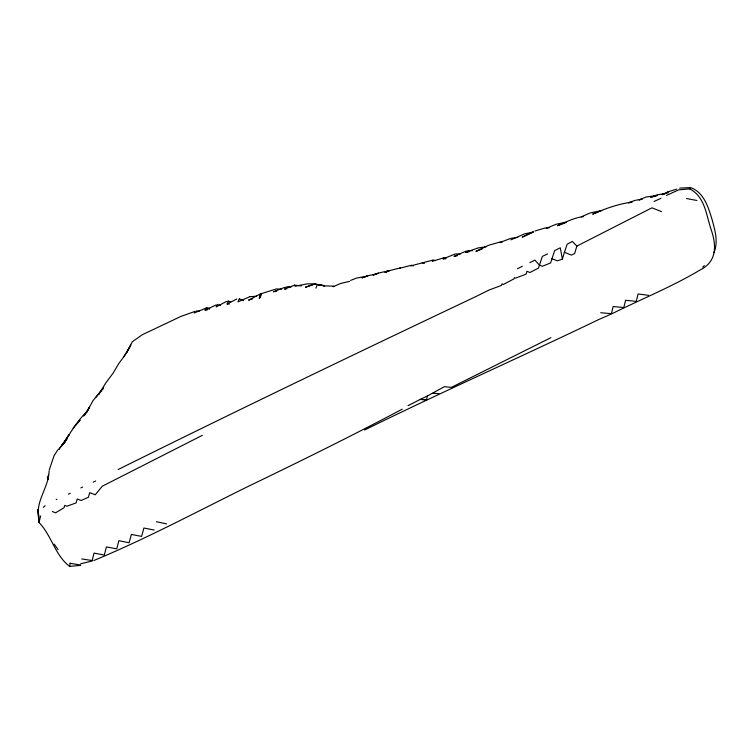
<?xml version="1.0" encoding="UTF-8"?>
<svg xmlns="http://www.w3.org/2000/svg" width="754" height="754" viewBox="0 0 754 754"><rect width="100%" height="100%" fill="white"/><g stroke="black" fill="none" stroke-linecap="round" stroke-linejoin="round"><path stroke-width="1.13" d="M400.468 267.887L388.979 270.761L384.974 272.562L389.507 270.498L378.131 273.184L373.258 275.097L378.131 273.184M80.716 565.34L69.726 566.424L70.141 563.144M49.067 470.977C48.869 487.188 35.325 501.118 38.803 517.414M281.28 289.338L276.614 288.895L261.072 293.702L260.215 297.83L261.223 293.494L248.556 300.177L252.694 298.754M550.882 337.698L451.344 387.396L444.398 386.689L427.348 396.001L426.472 399.771L420.317 399.394L407.999 405.671M40.631 515.962L38.991 522.494C51.762 535.538 54.919 555.425 69.726 566.424M260.394 293.975L259.244 298.311L260.893 294.267L260.394 293.975L261.072 293.702M576.857 246.087L574.652 253.514L571.381 255.088L564.426 252.26L567.14 244.239L572.352 241.459L576.857 246.087L651.937 207.831L661.437 211.572M551.89 258.688L557.385 260.846L562.38 259.14L560.288 247.802L554.652 250.573L550.609 262.967L542.314 266.275L539.374 265.078L534.859 260.102L529.864 262.656M562.38 259.14L564.426 252.26M49.255 469.996L54.024 455.793L57.813 449.846M315.917 288.179L317.208 284.654L324.333 285.587L323.73 285.86L333.805 286.162L333.117 286.756L340.601 283.476L349.517 281.355M239.329 298.716L237.906 301.892L249.631 296.803M229.376 304.05L227.143 304.013L228.481 301.148L230.658 301.826M48.586 474.982L47.314 477.612L48.218 479.516M87.417 410.996L92.978 400.657L103.505 388.046L95.664 397.556M86.833 412.174L89.302 407.358L83.741 416.114M713.887 252.722C718.496 242.241 715.037 230.479 712.2 219.951C708.317 207.51 704.264 192.496 690.551 187.576L679.712 188.132M126.059 353.739L132.355 341.722L142.289 334.738L180.885 316.426L195.107 311.345M207.388 309.913L205.097 310.111L206.266 308.028L209.706 308.386M126.578 352.787L130.8 345.162L123.647 356.915M445.378 258.924L443.163 258.82L443.691 257.906L445.793 258.179M435.237 260.63L432.994 260.102L432.315 261.252L443.983 257.783M666.442 195.427L678.704 189.876L689.656 188.896L690.551 187.576M84.467 415.369L87.7 410.789C75.692 421.92 68.737 436.773 58.793 449.422L67.511 438.14L61.31 446.274L69.066 434.7L63.949 443.154L65.551 441.684M125.456 354.531L118.944 363.315L113.034 373.258L106.135 382.448L98.557 394.521L99.811 392.947M39.085 518.837L38.991 522.494L37.7 509.525M75.843 425.02L80.084 420.053L73.147 428.121M413.446 265.936L411.25 265.314L410.676 265.898L432.994 260.102M702.766 267.133L704.293 265.596M43.298 507.348L45.061 505.661M400.468 267.689L399.846 268.254L411.25 265.314M194.117 312.985L206.266 308.028L209.612 308.82M402.259 409.139C351.138 436.264 299.197 461.787 247.114 486.933C196.285 512.004 146.163 538.837 93.816 560.505M227.143 304.013L236.765 298.999M202.326 435.341L102.271 486.226L95.23 494.784L89.726 492.664L88.35 497.31L81.046 500.486L77.247 498.969L76.069 502.927L66.946 506.217L64.721 505.378L64.033 507.696L55.664 512.795L52.299 511.542M118.124 469.535C236.982 410.572 356.548 353.136 476.396 296.313L488.903 290.101L501.533 285.361L501.976 283.872L503.38 284.484L514.068 278.81L514.407 277.698L515.5 278.16L526.066 274.173L526.942 271.261L529.911 272.524L538.469 268.113L542.324 256.398L547.536 253.947M80.867 487.904L82.601 487.037M517.47 268.688L522.305 266.303M364.634 429.987C442.042 391.835 520.995 356.944 598.751 319.536L611.362 314.003M388.979 270.761L389.507 270.498M488.111 245.493L475.934 251.402L482.155 248.886M533.153 231.808L522.183 237.142L533.634 231.959L524.416 233.91L510.976 239.838M427.348 396.001L420.317 399.394L426.745 399.959M612.21 313.617C641.39 299.074 671.748 286.878 699.816 270.149C717.893 261.195 716.432 244.324 710.588 227.944C706.159 213.938 704.453 196.181 689.656 188.896M205.097 310.111L216.181 304.936M676.687 189.15L667.978 191.846L661.871 194.664L664.99 193.835M93.185 482.136L95.673 480.995M654.048 201.469L660.994 198.311M68.425 494.106L70.235 493.286M466.198 251.091L454.021 256.369L457.244 255.794M581.296 216.784L590.363 212.901L601.73 210.498L592.682 214.145C605.16 208.679 618.318 203.919 631.814 202.138M56.182 499.6L56.965 499.271M546.292 228.368L556.141 224.249L565.368 222.298M443.163 258.82L455.218 253.994L460.515 253.957M301.308 285.907L294.494 285.172L284.541 289.112L286.69 288.839M350.619 280.422L356.406 278.141L367.65 275.964L362.137 277.821L367.65 275.964M499.732 242.524L510.986 238.311L517.857 237.387M566.358 222.411L557.555 225.682C565.915 222.147 574.228 217.604 583.389 216.671M477.169 248.236L465.548 252.439L469.007 251.827M315.181 283.862L305.521 287.199L315.181 283.862L307.349 283.843L295.134 286.237L294.494 285.172M534.963 231.016L544.906 228.038L549.242 227.783M488.649 245.257L499.751 242.119L502.107 242.138M228.481 301.148L225.87 301.779L216.162 306.925L217.322 304.654L220.668 305.408M80.64 563.775L92.101 561.033M367.189 275.926L378.536 273.344M276.775 291.063L273.363 291.817L283.589 287.792L288.848 286.511L291.006 287.057M642.135 199.235L638.996 199.914L646.206 196.982L657.309 195.475L650.683 197.359L656.96 194.862L667.007 193.203M641.824 199.16L635.075 200.385L628.468 202.807L631.777 202.308M477.716 248.038L486.245 246.699M250.064 296.69L256.605 296.218M466.99 250.875L472.588 250.611M196.172 311.053L199.395 311.072M432.843 393.192L438.856 393.701M600.702 312.74L611.419 313.673L613.143 306.52L623.812 307.575L625.584 300.299L636.263 301.346L638.072 293.985L648.619 295.323M81.743 558.921L92.167 560.542L94.014 553.106L104.306 555.029L106.446 546.923L116.747 548.837L118.896 540.693L129.113 542.776L131.366 534.426L141.62 536.414L143.891 528.017L154.136 530.034M70.113 563.266L80.461 565.076M443.691 257.906L446 258.32M686.583 198.547L696.866 200.479M156.38 521.711L166.559 523.889M206.191 308.075L209.565 308.848M422.221 262.844L424.408 263.438M239.423 298.838L243.655 300.676M54.203 544.115L58.105 549.666M39.114 519.666L39.425 521.919M667.978 191.846L668.119 193.015M38.52 513.691L38.859 516.773M324.39 285.851L314.644 283.938L324.39 285.851"/></g></svg>
